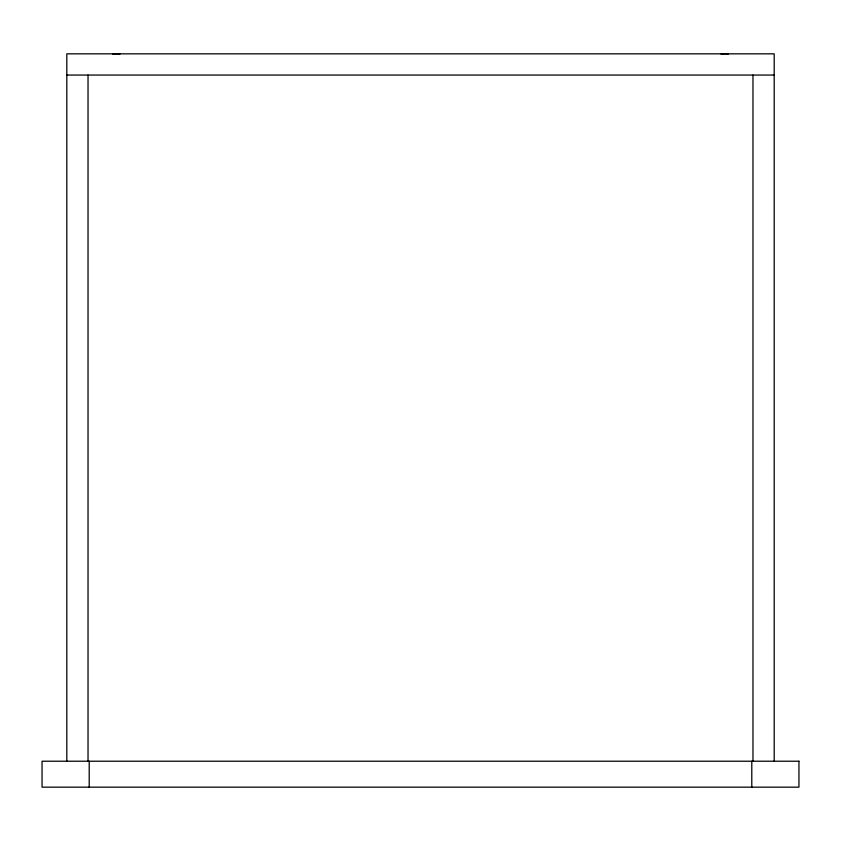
<?xml version="1.0" encoding="UTF-8"?>
<svg xmlns="http://www.w3.org/2000/svg" width="841" height="841" viewBox="0 0 841 841"><rect width="100%" height="100%" fill="white"/><g stroke="black" fill="none" stroke-linecap="round" stroke-linejoin="round"><path stroke-width="1.26" d="M66.807 75.059L774.193 75.059M774.193 761.221L774.193 53.835L66.807 53.835L66.807 761.221M752.968 75.059L752.968 761.221M751.791 761.221L751.791 787.165M89.209 761.221L89.209 787.165M88.032 75.059L88.032 761.221M112.641 53.982A47.159 47.159 0 0 1 120.011 53.982M720.989 53.982A47.159 47.159 0 0 1 728.359 53.982M798.95 761.221L42.05 761.221L42.05 787.165L798.95 787.165L798.95 761.221"/></g></svg>
